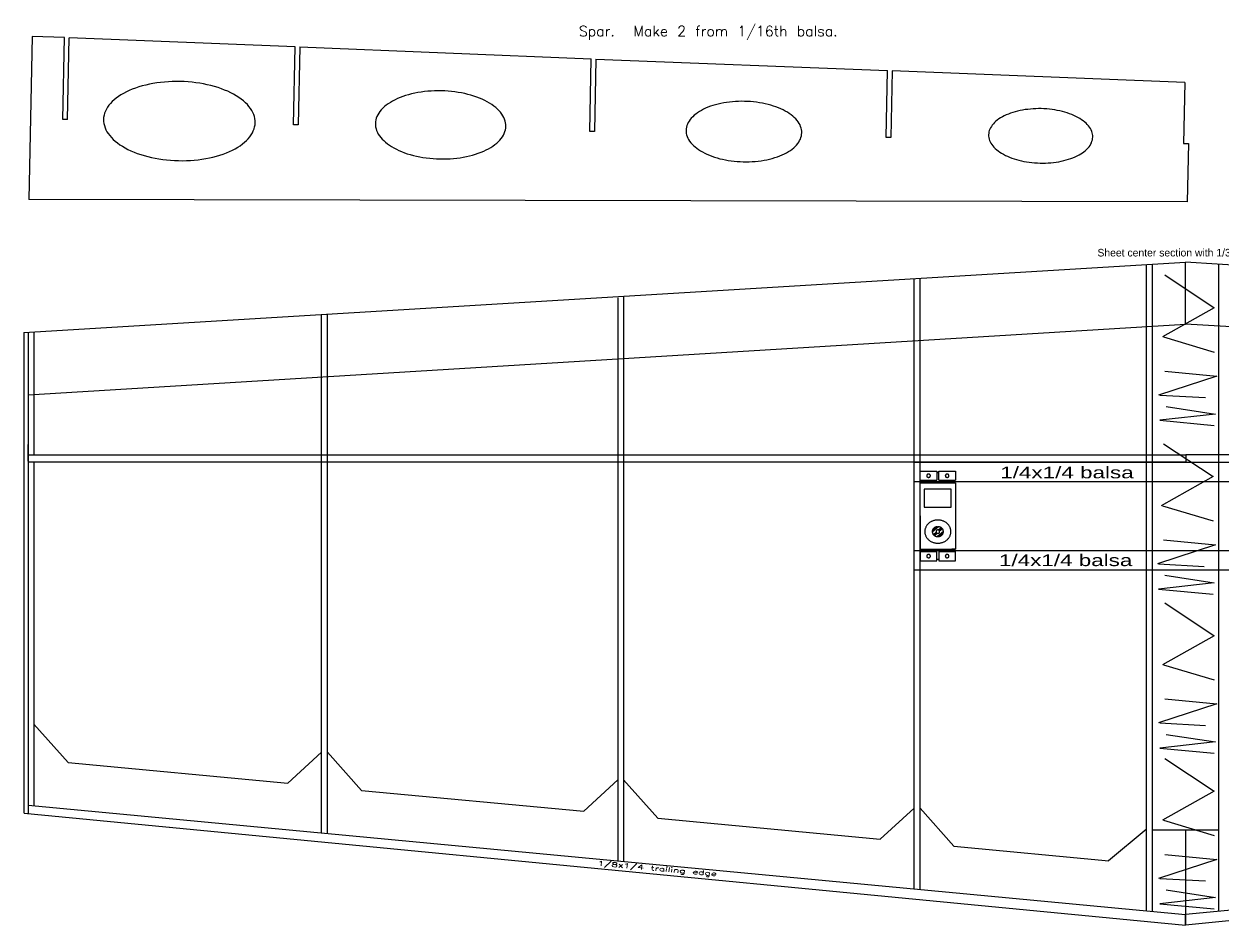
# Model space of a CAD drawing. Extents: x 0 to 60.8, y 0 to 23.
# Drawn here: x 30.92 to 46.33, y 0.11 to 11.71 of the extents above; entities that cross this region are included whole.
import ezdxf
from ezdxf.enums import TextEntityAlignment as Align

# ---------------------------------------------------------------- set-up
doc = ezdxf.new("R2010")
doc.units = 0
doc.layers.get('0').update_dxf_attribs({"linetype": 'CONTINUOUS'})
doc.layers.add('LAYER1', color=7, linetype='CONTINUOUS')
doc.styles.add('_TCW_TXTSTY_1', font='TXT.SHX')
doc.styles.add('_TCW_TXTSTY_2', font='.SHX', dxfattribs={"width": 1.41})
doc.styles.add('_TCW_TXTSTY_4', font='TXT.SHX', dxfattribs={"width": 1.42})
doc.styles.add('_TCW_TXTSTY_5', font='.SHX', dxfattribs={"width": 1.01})

# ---------------------------------------------------------------- blocks, each defined once
blk = doc.blocks.new('BLOCK_17')
at = {"layer": 'LAYER1', "color": 7, "linetype": 'CONTINUOUS'}
for p, q in [((-0.82311, 1.059403), (-0.694962, 1.187551)), ((-0.821834, 1.043001), (-0.67856, 1.186275)), ((-0.821676, 1.078515), (-0.714074, 1.186117)), ((-0.815992, 1.101877), (-0.737435, 1.180433)), ((-0.677883, 1.098565), (-0.616581, 1.159866)), ((-0.66728, 1.09149), (-0.60717, 1.1516)), ((-0.659367, 1.081725), (-0.59863, 1.142462)), ((-0.654322, 1.069093), (-0.590966, 1.132448)), ((-0.795425, 0.981022), (-0.734124, 1.042324)), ((-0.787158, 0.971611), (-0.727049, 1.031721)), ((-0.778021, 0.963071), (-0.717283, 1.023809)), ((-0.768007, 0.955408), (-0.704652, 1.018763)), ((-0.701869, 0.933157), (-0.568716, 1.06631)), ((-0.683907, 0.933442), (-0.569001, 1.048348)), ((-0.662169, 0.937501), (-0.57306, 1.02661)), ((-0.63163, 0.950363), (-0.585922, 0.996071))]:
    blk.add_line(p, q, dxfattribs=at)

msp = doc.modelspace()

# ---------------------------------------------------------------- linework, layer by layer
at = {"color": 7, "linetype": 'CONTINUOUS'}
for p, q in [((31.023, 11.549, 0), (30.977, 9.45, 0)), ((31.438, 11.533, 0), (31.023, 11.549, 0)), ((31.416, 10.48, 0), (31.438, 11.533, 0)), ((31.476, 10.478, 0), (31.498, 11.53, 0)), ((34.404, 11.416, 0), (31.498, 11.53, 0)), ((34.384, 10.412, 0), (34.404, 11.416, 0)), ((34.464, 11.413, 0), (34.444, 10.411, 0)), ((34.464, 11.413, 0), (38.214, 11.26, 0)), ((38.196, 10.326, 0), (38.214, 11.26, 0)), ((38.275, 11.258, 0), (38.256, 10.324, 0)), ((38.275, 11.258, 0), (42.025, 11.109, 0)), ((42.008, 10.248, 0), (42.025, 11.109, 0)), ((42.086, 11.106, 0), (42.069, 10.246, 0)), ((45.853, 10.955, 0), (42.086, 11.106, 0)), ((32.624, 10.951, 0), (32.576, 10.943, 0)), ((32.673, 10.957, 0), (32.624, 10.951, 0)), ((32.723, 10.962, 0), (32.673, 10.957, 0)), ((32.774, 10.966, 0), (32.723, 10.962, 0)), ((32.824, 10.968, 0), (32.774, 10.966, 0)), ((32.875, 10.969, 0), (32.824, 10.968, 0)), ((32.926, 10.969, 0), (32.875, 10.969, 0)), ((32.977, 10.967, 0), (32.926, 10.969, 0)), ((33.028, 10.964, 0), (32.977, 10.967, 0)), ((33.079, 10.959, 0), (33.028, 10.964, 0)), ((33.129, 10.953, 0), (33.079, 10.959, 0)), ((33.179, 10.946, 0), (33.129, 10.953, 0)), ((33.227, 10.937, 0), (33.179, 10.946, 0)), ((45.853, 10.955, 0), (45.835, 10.172, 0)), ((32.164, 10.797, 0), (32.132, 10.776, 0)), ((32.198, 10.816, 0), (32.164, 10.797, 0)), ((32.233, 10.835, 0), (32.198, 10.816, 0)), ((32.271, 10.852, 0), (32.233, 10.835, 0)), ((32.31, 10.869, 0), (32.271, 10.852, 0)), ((32.351, 10.884, 0), (32.31, 10.869, 0)), ((32.393, 10.898, 0), (32.351, 10.884, 0)), ((32.437, 10.911, 0), (32.393, 10.898, 0)), ((32.482, 10.923, 0), (32.437, 10.911, 0)), ((32.529, 10.934, 0), (32.482, 10.923, 0)), ((32.576, 10.943, 0), (32.529, 10.934, 0)), ((33.275, 10.927, 0), (33.227, 10.937, 0)), ((33.322, 10.916, 0), (33.275, 10.927, 0)), ((33.368, 10.904, 0), (33.322, 10.916, 0)), ((33.413, 10.89, 0), (33.368, 10.904, 0)), ((33.456, 10.875, 0), (33.413, 10.89, 0)), ((33.498, 10.859, 0), (33.456, 10.875, 0)), ((33.538, 10.842, 0), (33.498, 10.859, 0)), ((33.576, 10.824, 0), (33.538, 10.842, 0)), ((33.613, 10.804, 0), (33.576, 10.824, 0)), ((33.648, 10.784, 0), (33.613, 10.804, 0)), ((35.865, 10.799, 0), (35.827, 10.788, 0)), ((35.904, 10.809, 0), (35.865, 10.799, 0)), ((35.944, 10.818, 0), (35.904, 10.809, 0)), ((35.985, 10.826, 0), (35.944, 10.818, 0)), ((36.026, 10.833, 0), (35.985, 10.826, 0)), ((36.069, 10.839, 0), (36.026, 10.833, 0)), ((36.111, 10.843, 0), (36.069, 10.839, 0)), ((36.155, 10.846, 0), (36.111, 10.843, 0)), ((36.198, 10.848, 0), (36.155, 10.846, 0)), ((36.242, 10.849, 0), (36.198, 10.848, 0)), ((36.286, 10.849, 0), (36.242, 10.849, 0)), ((36.33, 10.847, 0), (36.286, 10.849, 0)), ((36.374, 10.844, 0), (36.33, 10.847, 0)), ((36.418, 10.84, 0), (36.374, 10.844, 0)), ((36.461, 10.835, 0), (36.418, 10.84, 0)), ((36.503, 10.829, 0), (36.461, 10.835, 0)), ((36.545, 10.822, 0), (36.503, 10.829, 0)), ((36.587, 10.813, 0), (36.545, 10.822, 0)), ((36.627, 10.803, 0), (36.587, 10.813, 0)), ((36.666, 10.793, 0), (36.627, 10.803, 0)), ((36.705, 10.781, 0), (36.666, 10.793, 0)), ((31.991, 10.637, 0), (31.976, 10.612, 0)), ((32.008, 10.662, 0), (31.991, 10.637, 0)), ((32.028, 10.686, 0), (32.008, 10.662, 0)), ((32.051, 10.71, 0), (32.028, 10.686, 0)), ((32.076, 10.733, 0), (32.051, 10.71, 0)), ((32.103, 10.755, 0), (32.076, 10.733, 0)), ((32.132, 10.776, 0), (32.103, 10.755, 0)), ((33.68, 10.763, 0), (33.648, 10.784, 0)), ((33.711, 10.741, 0), (33.68, 10.763, 0)), ((33.74, 10.719, 0), (33.711, 10.741, 0)), ((33.766, 10.695, 0), (33.74, 10.719, 0)), ((33.79, 10.671, 0), (33.766, 10.695, 0)), ((33.811, 10.647, 0), (33.79, 10.671, 0)), ((33.83, 10.622, 0), (33.811, 10.647, 0)), ((35.554, 10.645, 0), (35.533, 10.626, 0)), ((35.578, 10.664, 0), (35.554, 10.645, 0)), ((35.603, 10.683, 0), (35.578, 10.664, 0)), ((35.63, 10.7, 0), (35.603, 10.683, 0)), ((35.659, 10.717, 0), (35.63, 10.7, 0)), ((35.69, 10.733, 0), (35.659, 10.717, 0)), ((35.722, 10.748, 0), (35.69, 10.733, 0)), ((35.756, 10.763, 0), (35.722, 10.748, 0)), ((35.791, 10.776, 0), (35.756, 10.763, 0)), ((35.827, 10.788, 0), (35.791, 10.776, 0)), ((36.742, 10.768, 0), (36.705, 10.781, 0)), ((36.778, 10.754, 0), (36.742, 10.768, 0)), ((36.813, 10.739, 0), (36.778, 10.754, 0)), ((36.846, 10.724, 0), (36.813, 10.739, 0)), ((36.877, 10.707, 0), (36.846, 10.724, 0)), ((36.907, 10.69, 0), (36.877, 10.707, 0)), ((36.935, 10.672, 0), (36.907, 10.69, 0)), ((36.962, 10.653, 0), (36.935, 10.672, 0)), ((36.986, 10.633, 0), (36.962, 10.653, 0)), ((39.717, 10.637, 0), (39.687, 10.624, 0)), ((39.748, 10.649, 0), (39.717, 10.637, 0)), ((39.781, 10.659, 0), (39.748, 10.649, 0)), ((39.814, 10.669, 0), (39.781, 10.659, 0)), ((39.849, 10.678, 0), (39.814, 10.669, 0)), ((39.884, 10.686, 0), (39.849, 10.678, 0)), ((39.92, 10.693, 0), (39.884, 10.686, 0)), ((39.957, 10.699, 0), (39.92, 10.693, 0)), ((39.995, 10.704, 0), (39.957, 10.699, 0)), ((40.033, 10.708, 0), (39.995, 10.704, 0)), ((40.071, 10.711, 0), (40.033, 10.708, 0)), ((40.11, 10.713, 0), (40.071, 10.711, 0)), ((40.149, 10.714, 0), (40.11, 10.713, 0)), ((40.188, 10.713, 0), (40.149, 10.714, 0)), ((40.227, 10.712, 0), (40.188, 10.713, 0)), ((40.266, 10.709, 0), (40.227, 10.712, 0)), ((40.304, 10.706, 0), (40.266, 10.709, 0)), ((40.342, 10.701, 0), (40.304, 10.706, 0)), ((40.38, 10.696, 0), (40.342, 10.701, 0)), ((40.418, 10.689, 0), (40.38, 10.696, 0)), ((40.454, 10.682, 0), (40.418, 10.689, 0)), ((40.49, 10.673, 0), (40.454, 10.682, 0)), ((40.525, 10.663, 0), (40.49, 10.673, 0)), ((40.559, 10.653, 0), (40.525, 10.663, 0)), ((40.592, 10.642, 0), (40.559, 10.653, 0)), ((40.624, 10.629, 0), (40.592, 10.642, 0)), ((31.941, 10.507, 0), (31.94, 10.481, 0)), ((31.946, 10.534, 0), (31.941, 10.507, 0)), ((31.953, 10.56, 0), (31.946, 10.534, 0)), ((31.963, 10.586, 0), (31.953, 10.56, 0)), ((31.976, 10.612, 0), (31.963, 10.586, 0)), ((33.847, 10.596, 0), (33.83, 10.622, 0)), ((33.86, 10.57, 0), (33.847, 10.596, 0)), ((33.872, 10.544, 0), (33.86, 10.57, 0)), ((33.881, 10.518, 0), (33.872, 10.544, 0)), ((33.887, 10.491, 0), (33.881, 10.518, 0)), ((33.89, 10.464, 0), (33.887, 10.491, 0)), ((35.449, 10.497, 0), (35.443, 10.474, 0)), ((35.457, 10.519, 0), (35.449, 10.497, 0)), ((35.468, 10.541, 0), (35.457, 10.519, 0)), ((35.481, 10.563, 0), (35.468, 10.541, 0)), ((35.496, 10.584, 0), (35.481, 10.563, 0)), ((35.513, 10.605, 0), (35.496, 10.584, 0)), ((35.533, 10.626, 0), (35.513, 10.605, 0)), ((37.009, 10.613, 0), (36.986, 10.633, 0)), ((37.029, 10.593, 0), (37.009, 10.613, 0)), ((37.048, 10.572, 0), (37.029, 10.593, 0)), ((37.064, 10.55, 0), (37.048, 10.572, 0)), ((37.078, 10.528, 0), (37.064, 10.55, 0)), ((37.09, 10.506, 0), (37.078, 10.528, 0)), ((37.1, 10.483, 0), (37.09, 10.506, 0)), ((37.108, 10.46, 0), (37.1, 10.483, 0)), ((39.502, 10.497, 0), (39.487, 10.479, 0)), ((39.52, 10.515, 0), (39.502, 10.497, 0)), ((39.539, 10.533, 0), (39.52, 10.515, 0)), ((39.559, 10.55, 0), (39.539, 10.533, 0)), ((39.582, 10.566, 0), (39.559, 10.55, 0)), ((39.606, 10.582, 0), (39.582, 10.566, 0)), ((39.632, 10.597, 0), (39.606, 10.582, 0)), ((39.659, 10.611, 0), (39.632, 10.597, 0)), ((39.687, 10.624, 0), (39.659, 10.611, 0)), ((40.655, 10.616, 0), (40.624, 10.629, 0)), ((40.684, 10.602, 0), (40.655, 10.616, 0)), ((40.712, 10.588, 0), (40.684, 10.602, 0)), ((40.738, 10.572, 0), (40.712, 10.588, 0)), ((40.763, 10.556, 0), (40.738, 10.572, 0)), ((40.787, 10.54, 0), (40.763, 10.556, 0)), ((40.808, 10.522, 0), (40.787, 10.54, 0)), ((40.828, 10.505, 0), (40.808, 10.522, 0)), ((40.847, 10.486, 0), (40.828, 10.505, 0)), ((40.863, 10.467, 0), (40.847, 10.486, 0)), ((43.46, 10.486, 0), (43.44, 10.472, 0)), ((43.482, 10.5, 0), (43.46, 10.486, 0)), ((43.505, 10.514, 0), (43.482, 10.5, 0)), ((43.529, 10.526, 0), (43.505, 10.514, 0)), ((43.555, 10.538, 0), (43.529, 10.526, 0)), ((43.582, 10.55, 0), (43.555, 10.538, 0)), ((43.61, 10.56, 0), (43.582, 10.55, 0)), ((43.639, 10.57, 0), (43.61, 10.56, 0)), ((43.669, 10.579, 0), (43.639, 10.57, 0)), ((43.7, 10.587, 0), (43.669, 10.579, 0)), ((43.732, 10.594, 0), (43.7, 10.587, 0)), ((43.765, 10.601, 0), (43.732, 10.594, 0)), ((43.798, 10.606, 0), (43.765, 10.601, 0)), ((43.832, 10.61, 0), (43.798, 10.606, 0)), ((43.866, 10.614, 0), (43.832, 10.61, 0)), ((43.9, 10.617, 0), (43.866, 10.614, 0)), ((43.935, 10.618, 0), (43.9, 10.617, 0)), ((43.97, 10.619, 0), (43.935, 10.618, 0)), ((44.005, 10.619, 0), (43.97, 10.619, 0)), ((44.04, 10.617, 0), (44.005, 10.619, 0)), ((44.075, 10.615, 0), (44.04, 10.617, 0)), ((44.11, 10.612, 0), (44.075, 10.615, 0)), ((44.145, 10.608, 0), (44.11, 10.612, 0)), ((44.179, 10.603, 0), (44.145, 10.608, 0)), ((44.212, 10.597, 0), (44.179, 10.603, 0)), ((44.245, 10.59, 0), (44.212, 10.597, 0)), ((44.277, 10.582, 0), (44.245, 10.59, 0)), ((44.309, 10.574, 0), (44.277, 10.582, 0)), ((44.339, 10.564, 0), (44.309, 10.574, 0)), ((44.369, 10.554, 0), (44.339, 10.564, 0)), ((44.398, 10.543, 0), (44.369, 10.554, 0)), ((44.425, 10.531, 0), (44.398, 10.543, 0)), ((44.452, 10.519, 0), (44.425, 10.531, 0)), ((44.477, 10.506, 0), (44.452, 10.519, 0)), ((44.501, 10.492, 0), (44.477, 10.506, 0)), ((44.523, 10.477, 0), (44.501, 10.492, 0)), ((31.476, 10.478, 0), (31.416, 10.48, 0)), ((31.94, 10.481, 0), (31.94, 10.454, 0)), ((31.94, 10.454, 0), (31.944, 10.427, 0)), ((31.944, 10.427, 0), (31.95, 10.401, 0)), ((31.95, 10.401, 0), (31.959, 10.374, 0)), ((31.959, 10.374, 0), (31.97, 10.348, 0)), ((31.97, 10.348, 0), (31.984, 10.322, 0)), ((33.855, 10.307, 0), (33.867, 10.332, 0)), ((33.867, 10.332, 0), (33.877, 10.358, 0)), ((33.877, 10.358, 0), (33.884, 10.385, 0)), ((33.884, 10.385, 0), (33.889, 10.411, 0)), ((33.889, 10.411, 0), (33.891, 10.438, 0)), ((33.891, 10.438, 0), (33.89, 10.464, 0)), ((34.444, 10.411, 0), (34.384, 10.412, 0)), ((35.439, 10.451, 0), (35.437, 10.429, 0)), ((35.437, 10.429, 0), (35.438, 10.406, 0)), ((35.438, 10.406, 0), (35.441, 10.383, 0)), ((35.443, 10.474, 0), (35.439, 10.451, 0)), ((35.441, 10.383, 0), (35.446, 10.36, 0)), ((35.446, 10.36, 0), (35.453, 10.337, 0)), ((35.453, 10.337, 0), (35.463, 10.314, 0)), ((37.104, 10.323, 0), (37.111, 10.346, 0)), ((37.113, 10.438, 0), (37.108, 10.46, 0)), ((37.111, 10.346, 0), (37.115, 10.369, 0)), ((37.116, 10.415, 0), (37.113, 10.438, 0)), ((37.115, 10.369, 0), (37.116, 10.392, 0)), ((37.116, 10.392, 0), (37.116, 10.415, 0)), ((39.436, 10.361, 0), (39.435, 10.341, 0)), ((39.435, 10.341, 0), (39.435, 10.32, 0)), ((39.44, 10.381, 0), (39.436, 10.361, 0)), ((39.445, 10.401, 0), (39.44, 10.381, 0)), ((39.453, 10.421, 0), (39.445, 10.401, 0)), ((39.462, 10.441, 0), (39.453, 10.421, 0)), ((39.474, 10.46, 0), (39.462, 10.441, 0)), ((39.487, 10.479, 0), (39.474, 10.46, 0)), ((40.878, 10.448, 0), (40.863, 10.467, 0)), ((40.89, 10.429, 0), (40.878, 10.448, 0)), ((40.901, 10.409, 0), (40.89, 10.429, 0)), ((40.909, 10.389, 0), (40.901, 10.409, 0)), ((40.916, 10.369, 0), (40.909, 10.389, 0)), ((40.921, 10.349, 0), (40.916, 10.369, 0)), ((40.923, 10.328, 0), (40.921, 10.349, 0)), ((43.337, 10.338, 0), (43.332, 10.32, 0)), ((43.344, 10.356, 0), (43.337, 10.338, 0)), ((43.352, 10.373, 0), (43.344, 10.356, 0)), ((43.363, 10.391, 0), (43.352, 10.373, 0)), ((43.375, 10.408, 0), (43.363, 10.391, 0)), ((43.389, 10.424, 0), (43.375, 10.408, 0)), ((43.404, 10.441, 0), (43.389, 10.424, 0)), ((43.421, 10.456, 0), (43.404, 10.441, 0)), ((43.44, 10.472, 0), (43.421, 10.456, 0)), ((44.544, 10.462, 0), (44.523, 10.477, 0)), ((44.564, 10.447, 0), (44.544, 10.462, 0)), ((44.582, 10.431, 0), (44.564, 10.447, 0)), ((44.598, 10.414, 0), (44.582, 10.431, 0)), ((44.613, 10.397, 0), (44.598, 10.414, 0)), ((44.626, 10.38, 0), (44.613, 10.397, 0)), ((44.637, 10.363, 0), (44.626, 10.38, 0)), ((44.647, 10.345, 0), (44.637, 10.363, 0)), ((44.655, 10.327, 0), (44.647, 10.345, 0)), ((31.984, 10.322, 0), (32, 10.297, 0)), ((32, 10.297, 0), (32.019, 10.272, 0)), ((32.019, 10.272, 0), (32.041, 10.247, 0)), ((32.041, 10.247, 0), (32.065, 10.223, 0)), ((32.065, 10.223, 0), (32.091, 10.2, 0)), ((32.091, 10.2, 0), (32.119, 10.177, 0)), ((32.119, 10.177, 0), (32.15, 10.155, 0)), ((33.727, 10.164, 0), (33.755, 10.186, 0)), ((33.755, 10.186, 0), (33.779, 10.209, 0)), ((33.779, 10.209, 0), (33.802, 10.232, 0)), ((33.802, 10.232, 0), (33.822, 10.257, 0)), ((33.822, 10.257, 0), (33.84, 10.281, 0)), ((33.84, 10.281, 0), (33.855, 10.307, 0)), ((35.463, 10.314, 0), (35.475, 10.292, 0)), ((35.475, 10.292, 0), (35.489, 10.27, 0)), ((35.489, 10.27, 0), (35.506, 10.248, 0)), ((35.506, 10.248, 0), (35.524, 10.227, 0)), ((35.524, 10.227, 0), (35.545, 10.207, 0)), ((35.545, 10.207, 0), (35.567, 10.187, 0)), ((35.567, 10.187, 0), (35.592, 10.167, 0)), ((36.976, 10.156, 0), (36.999, 10.175, 0)), ((36.999, 10.175, 0), (37.02, 10.194, 0)), ((37.02, 10.194, 0), (37.04, 10.215, 0)), ((37.04, 10.215, 0), (37.057, 10.236, 0)), ((37.057, 10.236, 0), (37.072, 10.257, 0)), ((37.072, 10.257, 0), (37.085, 10.279, 0)), ((37.085, 10.279, 0), (37.096, 10.301, 0)), ((37.096, 10.301, 0), (37.104, 10.323, 0)), ((38.256, 10.324, 0), (38.196, 10.326, 0)), ((39.435, 10.32, 0), (39.438, 10.3, 0)), ((39.438, 10.3, 0), (39.442, 10.28, 0)), ((39.442, 10.28, 0), (39.449, 10.259, 0)), ((39.449, 10.259, 0), (39.458, 10.239, 0)), ((39.458, 10.239, 0), (39.468, 10.22, 0)), ((39.468, 10.22, 0), (39.481, 10.2, 0)), ((39.481, 10.2, 0), (39.496, 10.181, 0)), ((39.496, 10.181, 0), (39.512, 10.162, 0)), ((40.871, 10.169, 0), (40.885, 10.188, 0)), ((40.885, 10.188, 0), (40.896, 10.208, 0)), ((40.896, 10.208, 0), (40.906, 10.227, 0)), ((40.906, 10.227, 0), (40.913, 10.247, 0)), ((40.913, 10.247, 0), (40.919, 10.267, 0)), ((40.919, 10.267, 0), (40.922, 10.287, 0)), ((40.922, 10.287, 0), (40.924, 10.308, 0)), ((40.924, 10.308, 0), (40.923, 10.328, 0)), ((42.069, 10.246, 0), (42.008, 10.248, 0)), ((43.329, 10.302, 0), (43.328, 10.283, 0)), ((43.328, 10.283, 0), (43.328, 10.265, 0)), ((43.328, 10.265, 0), (43.33, 10.247, 0)), ((43.332, 10.32, 0), (43.329, 10.302, 0)), ((43.33, 10.247, 0), (43.335, 10.228, 0)), ((43.335, 10.228, 0), (43.341, 10.21, 0)), ((43.341, 10.21, 0), (43.348, 10.192, 0)), ((43.348, 10.192, 0), (43.358, 10.174, 0)), ((43.358, 10.174, 0), (43.369, 10.157, 0)), ((44.643, 10.164, 0), (44.652, 10.181, 0)), ((44.652, 10.181, 0), (44.658, 10.199, 0)), ((44.661, 10.309, 0), (44.655, 10.327, 0)), ((44.658, 10.199, 0), (44.663, 10.217, 0)), ((44.665, 10.29, 0), (44.661, 10.309, 0)), ((44.663, 10.217, 0), (44.666, 10.235, 0)), ((44.667, 10.272, 0), (44.665, 10.29, 0)), ((44.666, 10.235, 0), (44.668, 10.254, 0)), ((44.668, 10.254, 0), (44.667, 10.272, 0)), ((32.15, 10.155, 0), (32.183, 10.134, 0)), ((32.183, 10.134, 0), (32.217, 10.114, 0)), ((32.217, 10.114, 0), (32.254, 10.095, 0)), ((32.254, 10.095, 0), (32.292, 10.077, 0)), ((32.292, 10.077, 0), (32.333, 10.059, 0)), ((32.333, 10.059, 0), (32.374, 10.043, 0)), ((32.374, 10.043, 0), (32.418, 10.029, 0)), ((32.418, 10.029, 0), (32.462, 10.015, 0)), ((33.393, 10.007, 0), (33.437, 10.02, 0)), ((33.437, 10.02, 0), (33.48, 10.034, 0)), ((33.48, 10.034, 0), (33.52, 10.05, 0)), ((33.52, 10.05, 0), (33.56, 10.066, 0)), ((33.56, 10.066, 0), (33.597, 10.084, 0)), ((33.597, 10.084, 0), (33.633, 10.102, 0)), ((33.633, 10.102, 0), (33.666, 10.122, 0)), ((33.666, 10.122, 0), (33.698, 10.142, 0)), ((33.698, 10.142, 0), (33.727, 10.164, 0)), ((35.592, 10.167, 0), (35.618, 10.148, 0)), ((35.618, 10.148, 0), (35.646, 10.13, 0)), ((35.646, 10.13, 0), (35.676, 10.113, 0)), ((35.676, 10.113, 0), (35.708, 10.096, 0)), ((35.708, 10.096, 0), (35.741, 10.081, 0)), ((35.741, 10.081, 0), (35.775, 10.066, 0)), ((35.775, 10.066, 0), (35.811, 10.052, 0)), ((35.811, 10.052, 0), (35.848, 10.039, 0)), ((35.848, 10.039, 0), (35.887, 10.028, 0)), ((35.887, 10.028, 0), (35.926, 10.017, 0)), ((36.649, 10.011, 0), (36.688, 10.021, 0)), ((36.688, 10.021, 0), (36.726, 10.032, 0)), ((36.726, 10.032, 0), (36.762, 10.044, 0)), ((36.762, 10.044, 0), (36.798, 10.058, 0)), ((36.798, 10.058, 0), (36.831, 10.072, 0)), ((36.831, 10.072, 0), (36.864, 10.087, 0)), ((36.864, 10.087, 0), (36.894, 10.103, 0)), ((36.894, 10.103, 0), (36.923, 10.12, 0)), ((36.923, 10.12, 0), (36.95, 10.137, 0)), ((36.95, 10.137, 0), (36.976, 10.156, 0)), ((39.512, 10.162, 0), (39.53, 10.144, 0)), ((39.53, 10.144, 0), (39.55, 10.126, 0)), ((39.55, 10.126, 0), (39.572, 10.109, 0)), ((39.572, 10.109, 0), (39.595, 10.092, 0)), ((39.595, 10.092, 0), (39.62, 10.076, 0)), ((39.62, 10.076, 0), (39.647, 10.061, 0)), ((39.647, 10.061, 0), (39.675, 10.046, 0)), ((39.675, 10.046, 0), (39.704, 10.032, 0)), ((39.704, 10.032, 0), (39.735, 10.019, 0)), ((40.641, 10.012, 0), (40.671, 10.024, 0)), ((40.671, 10.024, 0), (40.7, 10.038, 0)), ((40.7, 10.038, 0), (40.727, 10.052, 0)), ((40.727, 10.052, 0), (40.753, 10.067, 0)), ((40.753, 10.067, 0), (40.777, 10.082, 0)), ((40.777, 10.082, 0), (40.799, 10.099, 0)), ((40.799, 10.099, 0), (40.82, 10.116, 0)), ((40.82, 10.116, 0), (40.839, 10.133, 0)), ((40.839, 10.133, 0), (40.856, 10.151, 0)), ((40.856, 10.151, 0), (40.871, 10.169, 0)), ((43.369, 10.157, 0), (43.382, 10.14, 0)), ((43.382, 10.14, 0), (43.397, 10.123, 0)), ((43.397, 10.123, 0), (43.414, 10.106, 0)), ((43.414, 10.106, 0), (43.432, 10.09, 0)), ((43.432, 10.09, 0), (43.451, 10.075, 0)), ((43.451, 10.075, 0), (43.472, 10.06, 0)), ((43.472, 10.06, 0), (43.495, 10.045, 0)), ((43.495, 10.045, 0), (43.518, 10.031, 0)), ((43.518, 10.031, 0), (43.544, 10.018, 0)), ((44.466, 10.011, 0), (44.491, 10.023, 0)), ((44.491, 10.023, 0), (44.514, 10.037, 0)), ((44.514, 10.037, 0), (44.535, 10.051, 0)), ((44.535, 10.051, 0), (44.555, 10.065, 0)), ((44.555, 10.065, 0), (44.574, 10.081, 0)), ((44.574, 10.081, 0), (44.591, 10.096, 0)), ((44.591, 10.096, 0), (44.607, 10.113, 0)), ((44.607, 10.113, 0), (44.621, 10.129, 0)), ((44.621, 10.129, 0), (44.633, 10.146, 0)), ((44.633, 10.146, 0), (44.643, 10.164, 0)), ((45.835, 10.172, 0), (45.898, 10.171, 0)), ((45.898, 10.171, 0), (45.881, 9.419, 0)), ((32.462, 10.015, 0), (32.508, 10.002, 0)), ((32.508, 10.002, 0), (32.555, 9.991, 0)), ((32.555, 9.991, 0), (32.603, 9.981, 0)), ((32.603, 9.981, 0), (32.652, 9.972, 0)), ((32.652, 9.972, 0), (32.701, 9.965, 0)), ((32.701, 9.965, 0), (32.751, 9.959, 0)), ((32.751, 9.959, 0), (32.802, 9.955, 0)), ((32.802, 9.955, 0), (32.853, 9.951, 0)), ((32.853, 9.951, 0), (32.904, 9.95, 0)), ((32.904, 9.95, 0), (32.955, 9.949, 0)), ((32.955, 9.949, 0), (33.006, 9.95, 0)), ((33.006, 9.95, 0), (33.057, 9.952, 0)), ((33.057, 9.952, 0), (33.107, 9.956, 0)), ((33.107, 9.956, 0), (33.157, 9.961, 0)), ((33.157, 9.961, 0), (33.206, 9.968, 0)), ((33.206, 9.968, 0), (33.254, 9.976, 0)), ((33.254, 9.976, 0), (33.302, 9.985, 0)), ((33.302, 9.985, 0), (33.348, 9.995, 0)), ((33.348, 9.995, 0), (33.393, 10.007, 0)), ((35.926, 10.017, 0), (35.967, 10.007, 0)), ((35.967, 10.007, 0), (36.008, 9.999, 0)), ((36.008, 9.999, 0), (36.05, 9.991, 0)), ((36.05, 9.991, 0), (36.093, 9.985, 0)), ((36.093, 9.985, 0), (36.136, 9.98, 0)), ((36.136, 9.98, 0), (36.179, 9.976, 0)), ((36.179, 9.976, 0), (36.223, 9.973, 0)), ((36.223, 9.973, 0), (36.267, 9.971, 0)), ((36.267, 9.971, 0), (36.311, 9.971, 0)), ((36.311, 9.971, 0), (36.355, 9.972, 0)), ((36.355, 9.972, 0), (36.398, 9.974, 0)), ((36.398, 9.974, 0), (36.442, 9.977, 0)), ((36.442, 9.977, 0), (36.485, 9.982, 0)), ((36.485, 9.982, 0), (36.527, 9.987, 0)), ((36.527, 9.987, 0), (36.569, 9.994, 0)), ((36.569, 9.994, 0), (36.609, 10.002, 0)), ((36.609, 10.002, 0), (36.649, 10.011, 0)), ((39.735, 10.019, 0), (39.767, 10.007, 0)), ((39.767, 10.007, 0), (39.8, 9.995, 0)), ((39.8, 9.995, 0), (39.834, 9.985, 0)), ((39.834, 9.985, 0), (39.869, 9.975, 0)), ((39.869, 9.975, 0), (39.904, 9.967, 0)), ((39.904, 9.967, 0), (39.941, 9.959, 0)), ((39.941, 9.959, 0), (39.978, 9.953, 0)), ((39.978, 9.953, 0), (40.016, 9.947, 0)), ((40.016, 9.947, 0), (40.054, 9.943, 0)), ((40.054, 9.943, 0), (40.093, 9.939, 0)), ((40.093, 9.939, 0), (40.132, 9.937, 0)), ((40.132, 9.937, 0), (40.171, 9.935, 0)), ((40.171, 9.935, 0), (40.21, 9.935, 0)), ((40.21, 9.935, 0), (40.249, 9.936, 0)), ((40.249, 9.936, 0), (40.287, 9.937, 0)), ((40.287, 9.937, 0), (40.326, 9.94, 0)), ((40.326, 9.94, 0), (40.364, 9.944, 0)), ((40.364, 9.944, 0), (40.401, 9.949, 0)), ((40.401, 9.949, 0), (40.438, 9.955, 0)), ((40.438, 9.955, 0), (40.474, 9.962, 0)), ((40.474, 9.962, 0), (40.51, 9.97, 0)), ((40.51, 9.97, 0), (40.544, 9.979, 0)), ((40.544, 9.979, 0), (40.578, 9.989, 0)), ((40.578, 9.989, 0), (40.61, 10, 0)), ((40.61, 10, 0), (40.641, 10.012, 0)), ((43.544, 10.018, 0), (43.57, 10.006, 0)), ((43.57, 10.006, 0), (43.598, 9.994, 0)), ((43.598, 9.994, 0), (43.626, 9.983, 0)), ((43.626, 9.983, 0), (43.656, 9.973, 0)), ((43.656, 9.973, 0), (43.687, 9.963, 0)), ((43.687, 9.963, 0), (43.718, 9.955, 0)), ((43.718, 9.955, 0), (43.75, 9.947, 0)), ((43.75, 9.947, 0), (43.783, 9.94, 0)), ((43.783, 9.94, 0), (43.817, 9.934, 0)), ((43.817, 9.934, 0), (43.851, 9.929, 0)), ((43.851, 9.929, 0), (43.885, 9.925, 0)), ((43.885, 9.925, 0), (43.92, 9.922, 0)), ((43.92, 9.922, 0), (43.955, 9.92, 0)), ((43.955, 9.92, 0), (43.99, 9.918, 0)), ((43.99, 9.918, 0), (44.025, 9.918, 0)), ((44.025, 9.918, 0), (44.06, 9.919, 0)), ((44.06, 9.919, 0), (44.095, 9.92, 0)), ((44.095, 9.92, 0), (44.129, 9.923, 0)), ((44.129, 9.923, 0), (44.164, 9.927, 0)), ((44.164, 9.927, 0), (44.197, 9.931, 0)), ((44.197, 9.931, 0), (44.231, 9.936, 0)), ((44.231, 9.936, 0), (44.263, 9.943, 0)), ((44.263, 9.943, 0), (44.295, 9.95, 0)), ((44.295, 9.95, 0), (44.326, 9.958, 0)), ((44.326, 9.958, 0), (44.356, 9.967, 0)), ((44.356, 9.967, 0), (44.385, 9.977, 0)), ((44.385, 9.977, 0), (44.413, 9.987, 0)), ((44.413, 9.987, 0), (44.44, 9.999, 0)), ((44.44, 9.999, 0), (44.466, 10.011, 0)), ((45.881, 9.419, 0), (30.977, 9.45, 0)), ((30.916, 7.736, 0), (45.863, 8.641, 0)), ((60.812, 7.735, 0), (45.863, 8.641, 0)), ((45.863, 7.846, 0), (45.863, 8.641, 0)), ((45.358, 0.294, 0), (45.358, 8.61, 0)), ((45.436, 0.286, 0), (45.436, 8.615, 0)), ((46.292, 0.286, 0), (46.292, 8.615, 0)), ((42.37, 2.887, 0), (42.37, 8.421, 0)), ((42.447, 2.887, 0), (42.447, 8.434, 0)), ((45.596, 8.478, 0), (46.231, 8.055, 0)), ((38.555, 8.183, 0), (38.555, 2.887, 0)), ((38.632, 8.204, 0), (38.632, 2.887, 0)), ((46.231, 8.055, 0), (45.564, 7.681, 0)), ((34.746, 2.887, 0), (34.746, 7.965, 0)), ((34.821, 2.887, 0), (34.821, 7.973, 0)), ((30.916, 7.736, 0), (30.916, 1.551, 0)), ((30.969, 6.934, 0), (45.863, 7.846, 0)), ((30.969, 7.736, 0), (30.969, 1.546, 0)), ((31.044, 7.741, 0), (31.044, 6.163, 0)), ((60.759, 6.933, 0), (45.863, 7.846, 0)), ((45.58, 7.681, 0), (46.231, 7.486, 0)), ((46.264, 7.176, 0), (45.515, 6.932, 0)), ((45.596, 7.241, 0), (46.264, 7.176, 0)), ((45.531, 6.932, 0), (46.117, 6.9, 0)), ((45.613, 6.786, 0), (46.247, 6.688, 0)), ((46.247, 6.688, 0), (45.531, 6.607, 0)), ((45.531, 6.607, 0), (46.231, 6.542, 0)), ((30.969, 6.081, 0), (30.969, 6.296, 0)), ((45.58, 6.306, 0), (46.215, 5.883, 0)), ((30.969, 6.163, 0), (45.864, 6.163, 0)), ((45.863, 6.069, 0), (30.969, 6.069, 0)), ((31.044, 6.07, 0), (31.044, 1.645, 0)), ((34.746, 1.295, 0), (34.746, 6.069, 0)), ((34.821, 1.288, 0), (34.821, 6.069, 0)), ((38.555, 6.069, 0), (38.555, 0.936, 0)), ((38.632, 6.069, 0), (38.632, 0.928, 0)), ((42.37, 0.576, 0), (42.37, 6.07, 0)), ((42.447, 0.568, 0), (42.447, 6.07, 0)), ((45.864, 6.163, 0), (45.864, 6.069, 0)), ((42.447, 5.952, 0), (42.663, 5.952, 0)), ((42.447, 5.835, 0), (42.447, 5.952, 0)), ((42.663, 5.952, 0), (42.663, 5.835, 0)), ((42.663, 5.933, 0), (42.688, 5.933, 0)), ((42.688, 5.952, 0), (42.902, 5.952, 0)), ((42.688, 5.835, 0), (42.688, 5.952, 0)), ((42.902, 5.952, 0), (42.902, 5.835, 0)), ((46.215, 5.883, 0), (45.548, 5.508, 0)), ((42.447, 5.835, 0), (42.663, 5.835, 0)), ((42.447, 5.803, 0), (42.902, 5.803, 0)), ((42.447, 5.376, 0), (42.447, 5.803, 0)), ((42.447, 5.803, 0), (42.495, 5.803, 0)), ((42.471, 5.803, 0), (42.471, 5.835, 0)), ((42.846, 5.719, 0), (42.498, 5.719, 0)), ((42.498, 5.719, 0), (42.498, 5.49, 0)), ((42.688, 5.835, 0), (42.902, 5.835, 0)), ((42.846, 5.49, 0), (42.846, 5.719, 0)), ((42.902, 5.803, 0), (42.854, 5.803, 0)), ((42.878, 5.803, 0), (42.878, 5.835, 0)), ((42.902, 5.803, 0), (42.902, 4.95, 0)), ((42.498, 5.49, 0), (42.846, 5.49, 0)), ((45.564, 5.508, 0), (46.215, 5.313, 0)), ((42.447, 5.376, 0), (42.447, 4.95, 0)), ((42.447, 4.95, 0), (42.902, 4.95, 0)), ((42.447, 4.95, 0), (42.495, 4.95, 0)), ((42.447, 4.95, 0), (42.902, 4.95, 0)), ((42.471, 4.95, 0), (42.471, 4.918, 0)), ((42.902, 4.95, 0), (42.854, 4.95, 0)), ((42.878, 4.95, 0), (42.878, 4.918, 0)), ((46.247, 5.004, 0), (45.499, 4.76, 0)), ((45.58, 5.069, 0), (46.247, 5.004, 0)), ((42.447, 4.918, 0), (42.663, 4.918, 0)), ((42.447, 4.918, 0), (42.447, 4.8, 0)), ((42.447, 4.8, 0), (42.663, 4.8, 0)), ((42.663, 4.8, 0), (42.663, 4.918, 0)), ((42.663, 4.82, 0), (42.688, 4.82, 0)), ((42.688, 4.918, 0), (42.902, 4.918, 0)), ((42.688, 4.918, 0), (42.688, 4.8, 0)), ((42.688, 4.8, 0), (42.902, 4.8, 0)), ((42.902, 4.8, 0), (42.902, 4.918, 0)), ((45.515, 4.76, 0), (46.101, 4.727, 0)), ((46.231, 4.515, 0), (45.515, 4.434, 0)), ((45.596, 4.613, 0), (46.231, 4.515, 0)), ((45.515, 4.434, 0), (46.215, 4.369, 0)), ((45.596, 4.257, 0), (46.231, 3.834, 0)), ((46.231, 3.834, 0), (45.564, 3.46, 0)), ((45.58, 3.46, 0), (46.231, 3.264, 0)), ((46.264, 2.955, 0), (45.515, 2.711, 0)), ((45.596, 3.02, 0), (46.264, 2.955, 0)), ((31.044, 2.696, 0), (31.486, 2.2, 0)), ((45.531, 2.711, 0), (46.117, 2.678, 0)), ((46.247, 2.467, 0), (45.531, 2.385, 0)), ((45.613, 2.564, 0), (46.247, 2.467, 0)), ((34.746, 2.334, 0), (34.309, 1.937, 0)), ((34.821, 2.336, 0), (35.258, 1.843, 0)), ((45.531, 2.385, 0), (46.231, 2.32, 0)), ((31.486, 2.2, 0), (34.309, 1.937, 0)), ((45.596, 2.255, 0), (46.231, 1.832, 0)), ((38.555, 1.979, 0), (38.121, 1.577, 0)), ((38.632, 1.979, 0), (39.07, 1.483, 0)), ((35.258, 1.843, 0), (38.121, 1.577, 0)), ((46.231, 1.832, 0), (45.564, 1.458, 0)), ((30.917, 1.551, 0), (45.863, 0.109, 0)), ((30.969, 1.652, 0), (45.863, 0.246, 0)), ((42.37, 1.614, 0), (41.932, 1.214, 0)), ((42.447, 1.614, 0), (42.881, 1.126, 0)), ((60.759, 1.65, 0), (45.863, 0.246, 0)), ((60.811, 1.55, 0), (45.863, 0.109, 0)), ((39.07, 1.483, 0), (41.932, 1.214, 0)), ((45.58, 1.458, 0), (46.231, 1.262, 0)), ((45.355, 1.338, 0), (44.872, 0.936, 0)), ((45.437, 1.337, 0), (46.293, 1.337, 0)), ((45.863, 1.337, 0), (45.863, 0.109, 0)), ((42.881, 1.126, 0), (44.875, 0.936, 0)), ((46.264, 0.953, 0), (45.515, 0.709, 0)), ((45.596, 1.018, 0), (46.264, 0.953, 0)), ((45.531, 0.709, 0), (46.117, 0.677, 0)), ((46.247, 0.465, 0), (45.531, 0.384, 0)), ((45.613, 0.563, 0), (46.247, 0.465, 0)), ((45.531, 0.384, 0), (46.231, 0.318, 0)), ((45.863, 0.109, 0), (45.863, 0.247, 0))]:
    msp.add_line(p, q, dxfattribs=at)
for points in [[(42.371, 6.07), (49.358, 6.07), (49.358, 5.817), (42.371, 5.817)], [(60.759, 6.162), (45.864, 6.162), (45.864, 6.068), (60.759, 6.068)], [(42.371, 4.931), (49.358, 4.931), (49.358, 4.678), (42.371, 4.678)]]:
    msp.add_lwpolyline(points, close=True, dxfattribs=at)
at = {"layer": 'LAYER1', "color": 7, "linetype": 'CONTINUOUS', "flags": 128}
for points in [[(42.531, 5.893), (42.531, 5.892), (42.531, 5.891), (42.531, 5.89), (42.531, 5.889), (42.532, 5.888), (42.532, 5.887), (42.532, 5.886), (42.533, 5.885), (42.533, 5.884), (42.534, 5.883), (42.535, 5.882), (42.535, 5.881), (42.536, 5.88), (42.537, 5.879), (42.538, 5.878), (42.539, 5.878), (42.54, 5.877), (42.541, 5.876), (42.542, 5.876), (42.543, 5.875), (42.544, 5.874), (42.545, 5.874), (42.546, 5.874), (42.547, 5.873), (42.549, 5.873), (42.55, 5.873), (42.551, 5.872), (42.552, 5.872), (42.554, 5.872), (42.555, 5.872), (42.556, 5.872), (42.557, 5.872), (42.559, 5.872), (42.56, 5.873), (42.561, 5.873), (42.562, 5.873), (42.563, 5.874), (42.565, 5.874), (42.566, 5.874), (42.567, 5.875), (42.568, 5.876), (42.569, 5.876), (42.57, 5.877), (42.571, 5.878), (42.572, 5.878), (42.573, 5.879), (42.573, 5.88), (42.574, 5.881), (42.575, 5.882), (42.576, 5.883), (42.576, 5.884), (42.577, 5.885), (42.577, 5.886), (42.578, 5.887), (42.578, 5.888), (42.578, 5.889), (42.578, 5.89), (42.579, 5.891), (42.579, 5.892), (42.579, 5.893), (42.579, 5.895), (42.579, 5.896), (42.578, 5.897), (42.578, 5.898), (42.578, 5.899), (42.578, 5.9), (42.577, 5.901), (42.577, 5.902), (42.576, 5.903), (42.576, 5.904), (42.575, 5.905), (42.574, 5.906), (42.573, 5.907), (42.573, 5.908), (42.572, 5.909), (42.571, 5.909), (42.57, 5.91), (42.569, 5.911), (42.568, 5.911), (42.567, 5.912), (42.566, 5.912), (42.565, 5.913), (42.563, 5.913), (42.562, 5.914), (42.561, 5.914), (42.56, 5.914), (42.559, 5.915), (42.557, 5.915), (42.556, 5.915), (42.555, 5.915), (42.554, 5.915), (42.552, 5.915), (42.551, 5.915), (42.55, 5.914), (42.549, 5.914), (42.547, 5.914), (42.546, 5.913), (42.545, 5.913), (42.544, 5.912), (42.543, 5.912), (42.542, 5.911), (42.541, 5.911), (42.54, 5.91), (42.539, 5.909), (42.538, 5.909), (42.537, 5.908), (42.536, 5.907), (42.535, 5.906), (42.535, 5.905), (42.534, 5.904), (42.533, 5.903), (42.533, 5.902), (42.532, 5.901), (42.532, 5.9), (42.532, 5.899), (42.531, 5.898), (42.531, 5.897), (42.531, 5.896), (42.531, 5.895)], [(42.77, 5.893), (42.77, 5.892), (42.77, 5.891), (42.771, 5.89), (42.771, 5.889), (42.771, 5.888), (42.771, 5.887), (42.772, 5.886), (42.772, 5.885), (42.773, 5.884), (42.773, 5.883), (42.774, 5.882), (42.775, 5.881), (42.776, 5.88), (42.776, 5.879), (42.777, 5.878), (42.778, 5.878), (42.779, 5.877), (42.78, 5.876), (42.781, 5.876), (42.782, 5.875), (42.783, 5.874), (42.784, 5.874), (42.786, 5.874), (42.787, 5.873), (42.788, 5.873), (42.789, 5.873), (42.79, 5.872), (42.792, 5.872), (42.793, 5.872), (42.794, 5.872), (42.795, 5.872), (42.797, 5.872), (42.798, 5.872), (42.799, 5.873), (42.8, 5.873), (42.802, 5.873), (42.803, 5.874), (42.804, 5.874), (42.805, 5.874), (42.806, 5.875), (42.807, 5.876), (42.808, 5.876), (42.809, 5.877), (42.81, 5.878), (42.811, 5.878), (42.812, 5.879), (42.813, 5.88), (42.814, 5.881), (42.814, 5.882), (42.815, 5.883), (42.816, 5.884), (42.816, 5.885), (42.817, 5.886), (42.817, 5.887), (42.817, 5.888), (42.818, 5.889), (42.818, 5.89), (42.818, 5.891), (42.818, 5.892), (42.818, 5.893), (42.818, 5.895), (42.818, 5.896), (42.818, 5.897), (42.818, 5.898), (42.817, 5.899), (42.817, 5.9), (42.817, 5.901), (42.816, 5.902), (42.816, 5.903), (42.815, 5.904), (42.814, 5.905), (42.814, 5.906), (42.813, 5.907), (42.812, 5.908), (42.811, 5.909), (42.81, 5.909), (42.809, 5.91), (42.808, 5.911), (42.807, 5.911), (42.806, 5.912), (42.805, 5.912), (42.804, 5.913), (42.803, 5.913), (42.802, 5.914), (42.8, 5.914), (42.799, 5.914), (42.798, 5.915), (42.797, 5.915), (42.795, 5.915), (42.794, 5.915), (42.793, 5.915), (42.792, 5.915), (42.79, 5.915), (42.789, 5.914), (42.788, 5.914), (42.787, 5.914), (42.786, 5.913), (42.784, 5.913), (42.783, 5.912), (42.782, 5.912), (42.781, 5.911), (42.78, 5.911), (42.779, 5.91), (42.778, 5.909), (42.777, 5.909), (42.776, 5.908), (42.776, 5.907), (42.775, 5.906), (42.774, 5.905), (42.773, 5.904), (42.773, 5.903), (42.772, 5.902), (42.772, 5.901), (42.771, 5.9), (42.771, 5.899), (42.771, 5.898), (42.771, 5.897), (42.77, 5.896), (42.77, 5.895)], [(42.507, 5.174), (42.507, 5.166), (42.508, 5.158), (42.509, 5.15), (42.511, 5.143), (42.513, 5.135), (42.515, 5.127), (42.518, 5.12), (42.521, 5.113), (42.525, 5.106), (42.529, 5.099), (42.534, 5.092), (42.539, 5.086), (42.544, 5.08), (42.55, 5.074), (42.556, 5.068), (42.562, 5.063), (42.569, 5.058), (42.576, 5.053), (42.583, 5.048), (42.591, 5.044), (42.598, 5.041), (42.606, 5.037), (42.614, 5.034), (42.623, 5.032), (42.631, 5.029), (42.64, 5.028), (42.648, 5.026), (42.657, 5.025), (42.666, 5.024), (42.675, 5.024), (42.683, 5.024), (42.692, 5.025), (42.701, 5.026), (42.709, 5.028), (42.718, 5.029), (42.726, 5.032), (42.735, 5.034), (42.743, 5.037), (42.751, 5.041), (42.758, 5.044), (42.766, 5.048), (42.773, 5.053), (42.78, 5.058), (42.787, 5.063), (42.793, 5.068), (42.799, 5.074), (42.805, 5.08), (42.81, 5.086), (42.815, 5.092), (42.82, 5.099), (42.824, 5.106), (42.828, 5.113), (42.831, 5.12), (42.834, 5.127), (42.836, 5.135), (42.838, 5.143), (42.84, 5.15), (42.841, 5.158), (42.842, 5.166), (42.842, 5.174), (42.842, 5.181), (42.841, 5.189), (42.84, 5.197), (42.838, 5.205), (42.836, 5.212), (42.834, 5.22), (42.831, 5.227), (42.828, 5.234), (42.824, 5.241), (42.82, 5.248), (42.815, 5.255), (42.81, 5.261), (42.805, 5.268), (42.799, 5.273), (42.793, 5.279), (42.787, 5.285), (42.78, 5.29), (42.773, 5.294), (42.766, 5.299), (42.758, 5.303), (42.751, 5.307), (42.743, 5.31), (42.735, 5.313), (42.726, 5.316), (42.718, 5.318), (42.709, 5.32), (42.701, 5.321), (42.692, 5.322), (42.683, 5.323), (42.675, 5.323), (42.666, 5.323), (42.657, 5.322), (42.648, 5.321), (42.64, 5.32), (42.631, 5.318), (42.623, 5.316), (42.614, 5.313), (42.606, 5.31), (42.598, 5.307), (42.591, 5.303), (42.583, 5.299), (42.576, 5.294), (42.569, 5.29), (42.562, 5.285), (42.556, 5.279), (42.55, 5.273), (42.544, 5.268), (42.539, 5.261), (42.534, 5.255), (42.529, 5.248), (42.525, 5.241), (42.521, 5.234), (42.518, 5.227), (42.515, 5.22), (42.513, 5.212), (42.511, 5.205), (42.509, 5.197), (42.508, 5.189), (42.507, 5.181)], [(42.603, 5.174), (42.603, 5.17), (42.603, 5.167), (42.604, 5.164), (42.604, 5.16), (42.605, 5.157), (42.606, 5.154), (42.607, 5.151), (42.609, 5.148), (42.611, 5.145), (42.612, 5.142), (42.614, 5.139), (42.616, 5.136), (42.619, 5.133), (42.621, 5.131), (42.624, 5.128), (42.626, 5.126), (42.629, 5.124), (42.632, 5.122), (42.635, 5.12), (42.639, 5.118), (42.642, 5.117), (42.645, 5.115), (42.649, 5.114), (42.652, 5.113), (42.656, 5.112), (42.66, 5.111), (42.663, 5.11), (42.667, 5.11), (42.671, 5.11), (42.675, 5.11), (42.678, 5.11), (42.682, 5.11), (42.686, 5.11), (42.689, 5.111), (42.693, 5.112), (42.697, 5.113), (42.7, 5.114), (42.704, 5.115), (42.707, 5.117), (42.71, 5.118), (42.714, 5.12), (42.717, 5.122), (42.72, 5.124), (42.723, 5.126), (42.725, 5.128), (42.728, 5.131), (42.73, 5.133), (42.733, 5.136), (42.735, 5.139), (42.737, 5.142), (42.739, 5.145), (42.74, 5.148), (42.742, 5.151), (42.743, 5.154), (42.744, 5.157), (42.745, 5.16), (42.745, 5.164), (42.746, 5.167), (42.746, 5.17), (42.746, 5.174), (42.746, 5.177), (42.746, 5.18), (42.745, 5.184), (42.745, 5.187), (42.744, 5.19), (42.743, 5.193), (42.742, 5.196), (42.74, 5.2), (42.739, 5.203), (42.737, 5.206), (42.735, 5.208), (42.733, 5.211), (42.73, 5.214), (42.728, 5.216), (42.725, 5.219), (42.723, 5.221), (42.72, 5.223), (42.717, 5.225), (42.714, 5.227), (42.71, 5.229), (42.707, 5.231), (42.704, 5.232), (42.7, 5.233), (42.697, 5.234), (42.693, 5.235), (42.689, 5.236), (42.686, 5.237), (42.682, 5.237), (42.678, 5.237), (42.675, 5.238), (42.671, 5.237), (42.667, 5.237), (42.663, 5.237), (42.66, 5.236), (42.656, 5.235), (42.652, 5.234), (42.649, 5.233), (42.645, 5.232), (42.642, 5.231), (42.639, 5.229), (42.635, 5.227), (42.632, 5.225), (42.629, 5.223), (42.626, 5.221), (42.624, 5.219), (42.621, 5.216), (42.619, 5.214), (42.616, 5.211), (42.614, 5.208), (42.612, 5.206), (42.611, 5.203), (42.609, 5.2), (42.607, 5.196), (42.606, 5.193), (42.605, 5.19), (42.604, 5.187), (42.604, 5.184), (42.603, 5.18), (42.603, 5.177)], [(42.651, 5.174), (42.651, 5.172), (42.651, 5.171), (42.651, 5.17), (42.651, 5.169), (42.651, 5.168), (42.652, 5.167), (42.652, 5.166), (42.653, 5.165), (42.653, 5.164), (42.654, 5.163), (42.654, 5.162), (42.655, 5.161), (42.656, 5.16), (42.657, 5.159), (42.658, 5.158), (42.659, 5.158), (42.659, 5.157), (42.66, 5.156), (42.661, 5.156), (42.663, 5.155), (42.664, 5.155), (42.665, 5.154), (42.666, 5.154), (42.667, 5.153), (42.668, 5.153), (42.67, 5.153), (42.671, 5.152), (42.672, 5.152), (42.673, 5.152), (42.675, 5.152), (42.676, 5.152), (42.677, 5.152), (42.678, 5.152), (42.679, 5.153), (42.681, 5.153), (42.682, 5.153), (42.683, 5.154), (42.684, 5.154), (42.685, 5.155), (42.686, 5.155), (42.688, 5.156), (42.689, 5.156), (42.69, 5.157), (42.691, 5.158), (42.691, 5.158), (42.692, 5.159), (42.693, 5.16), (42.694, 5.161), (42.695, 5.162), (42.695, 5.163), (42.696, 5.164), (42.696, 5.165), (42.697, 5.166), (42.697, 5.167), (42.698, 5.168), (42.698, 5.169), (42.698, 5.17), (42.698, 5.171), (42.698, 5.172), (42.698, 5.174), (42.698, 5.175), (42.698, 5.176), (42.698, 5.177), (42.698, 5.178), (42.698, 5.179), (42.697, 5.18), (42.697, 5.181), (42.696, 5.182), (42.696, 5.183), (42.695, 5.184), (42.695, 5.185), (42.694, 5.186), (42.693, 5.187), (42.692, 5.188), (42.691, 5.189), (42.691, 5.189), (42.69, 5.19), (42.689, 5.191), (42.688, 5.191), (42.686, 5.192), (42.685, 5.193), (42.684, 5.193), (42.683, 5.193), (42.682, 5.194), (42.681, 5.194), (42.679, 5.194), (42.678, 5.195), (42.677, 5.195), (42.676, 5.195), (42.675, 5.195), (42.673, 5.195), (42.672, 5.195), (42.671, 5.195), (42.67, 5.194), (42.668, 5.194), (42.667, 5.194), (42.666, 5.193), (42.665, 5.193), (42.664, 5.193), (42.663, 5.192), (42.661, 5.191), (42.66, 5.191), (42.659, 5.19), (42.659, 5.189), (42.658, 5.189), (42.657, 5.188), (42.656, 5.187), (42.655, 5.186), (42.654, 5.185), (42.654, 5.184), (42.653, 5.183), (42.653, 5.182), (42.652, 5.181), (42.652, 5.18), (42.651, 5.179), (42.651, 5.178), (42.651, 5.177), (42.651, 5.176), (42.651, 5.175)], [(42.531, 4.859), (42.531, 4.858), (42.531, 4.857), (42.531, 4.856), (42.531, 4.854), (42.532, 4.853), (42.532, 4.852), (42.532, 4.851), (42.533, 4.85), (42.533, 4.849), (42.534, 4.848), (42.535, 4.847), (42.535, 4.846), (42.536, 4.846), (42.537, 4.845), (42.538, 4.844), (42.539, 4.843), (42.54, 4.842), (42.541, 4.842), (42.542, 4.841), (42.543, 4.84), (42.544, 4.84), (42.545, 4.839), (42.546, 4.839), (42.547, 4.839), (42.549, 4.838), (42.55, 4.838), (42.551, 4.838), (42.552, 4.838), (42.554, 4.838), (42.555, 4.838), (42.556, 4.838), (42.557, 4.838), (42.559, 4.838), (42.56, 4.838), (42.561, 4.838), (42.562, 4.839), (42.563, 4.839), (42.565, 4.839), (42.566, 4.84), (42.567, 4.84), (42.568, 4.841), (42.569, 4.842), (42.57, 4.842), (42.571, 4.843), (42.572, 4.844), (42.573, 4.845), (42.573, 4.846), (42.574, 4.846), (42.575, 4.847), (42.576, 4.848), (42.576, 4.849), (42.577, 4.85), (42.577, 4.851), (42.578, 4.852), (42.578, 4.853), (42.578, 4.854), (42.578, 4.856), (42.579, 4.857), (42.579, 4.858), (42.579, 4.859), (42.579, 4.86), (42.579, 4.861), (42.578, 4.862), (42.578, 4.863), (42.578, 4.864), (42.578, 4.866), (42.577, 4.867), (42.577, 4.868), (42.576, 4.869), (42.576, 4.87), (42.575, 4.871), (42.574, 4.871), (42.573, 4.872), (42.573, 4.873), (42.572, 4.874), (42.571, 4.875), (42.57, 4.876), (42.569, 4.876), (42.568, 4.877), (42.567, 4.877), (42.566, 4.878), (42.565, 4.878), (42.563, 4.879), (42.562, 4.879), (42.561, 4.88), (42.56, 4.88), (42.559, 4.88), (42.557, 4.88), (42.556, 4.88), (42.555, 4.88), (42.554, 4.88), (42.552, 4.88), (42.551, 4.88), (42.55, 4.88), (42.549, 4.88), (42.547, 4.879), (42.546, 4.879), (42.545, 4.878), (42.544, 4.878), (42.543, 4.877), (42.542, 4.877), (42.541, 4.876), (42.54, 4.876), (42.539, 4.875), (42.538, 4.874), (42.537, 4.873), (42.536, 4.872), (42.535, 4.871), (42.535, 4.871), (42.534, 4.87), (42.533, 4.869), (42.533, 4.868), (42.532, 4.867), (42.532, 4.866), (42.532, 4.864), (42.531, 4.863), (42.531, 4.862), (42.531, 4.861), (42.531, 4.86)], [(42.77, 4.859), (42.77, 4.858), (42.77, 4.857), (42.771, 4.856), (42.771, 4.854), (42.771, 4.853), (42.771, 4.852), (42.772, 4.851), (42.772, 4.85), (42.773, 4.849), (42.773, 4.848), (42.774, 4.847), (42.775, 4.846), (42.776, 4.846), (42.776, 4.845), (42.777, 4.844), (42.778, 4.843), (42.779, 4.842), (42.78, 4.842), (42.781, 4.841), (42.782, 4.84), (42.783, 4.84), (42.784, 4.839), (42.786, 4.839), (42.787, 4.839), (42.788, 4.838), (42.789, 4.838), (42.79, 4.838), (42.792, 4.838), (42.793, 4.838), (42.794, 4.838), (42.795, 4.838), (42.797, 4.838), (42.798, 4.838), (42.799, 4.838), (42.8, 4.838), (42.802, 4.839), (42.803, 4.839), (42.804, 4.839), (42.805, 4.84), (42.806, 4.84), (42.807, 4.841), (42.808, 4.842), (42.809, 4.842), (42.81, 4.843), (42.811, 4.844), (42.812, 4.845), (42.813, 4.846), (42.814, 4.846), (42.814, 4.847), (42.815, 4.848), (42.816, 4.849), (42.816, 4.85), (42.817, 4.851), (42.817, 4.852), (42.817, 4.853), (42.818, 4.854), (42.818, 4.856), (42.818, 4.857), (42.818, 4.858), (42.818, 4.859), (42.818, 4.86), (42.818, 4.861), (42.818, 4.862), (42.818, 4.863), (42.817, 4.864), (42.817, 4.866), (42.817, 4.867), (42.816, 4.868), (42.816, 4.869), (42.815, 4.87), (42.814, 4.871), (42.814, 4.871), (42.813, 4.872), (42.812, 4.873), (42.811, 4.874), (42.81, 4.875), (42.809, 4.876), (42.808, 4.876), (42.807, 4.877), (42.806, 4.877), (42.805, 4.878), (42.804, 4.878), (42.803, 4.879), (42.802, 4.879), (42.8, 4.88), (42.799, 4.88), (42.798, 4.88), (42.797, 4.88), (42.795, 4.88), (42.794, 4.88), (42.793, 4.88), (42.792, 4.88), (42.79, 4.88), (42.789, 4.88), (42.788, 4.88), (42.787, 4.879), (42.786, 4.879), (42.784, 4.878), (42.783, 4.878), (42.782, 4.877), (42.781, 4.877), (42.78, 4.876), (42.779, 4.876), (42.778, 4.875), (42.777, 4.874), (42.776, 4.873), (42.776, 4.872), (42.775, 4.871), (42.774, 4.871), (42.773, 4.87), (42.773, 4.869), (42.772, 4.868), (42.772, 4.867), (42.771, 4.866), (42.771, 4.864), (42.771, 4.863), (42.771, 4.862), (42.77, 4.861), (42.77, 4.86)]]:
    msp.add_lwpolyline(points, close=True, dxfattribs=at)

# ---------------------------------------------------------------- block references
at = {"extrusion": (0, 0, -1), "xscale": 0.502421, "yscale": 0.56394, "zscale": -1, "rotation": -90}
msp.add_blockref('BLOCK_17', (-43.272, 4.824, 0), dxfattribs=at)

# ---------------------------------------------------------------- texts
at = {"color": 7, "linetype": 'CONTINUOUS', "style": '_TCW_TXTSTY_1'}
msp.add_text('Spar.  Make 2 from 1/16th balsa.', height=0.13332, dxfattribs=at).set_placement((38.055, 11.684), align=Align.TOP_LEFT)
at = {"color": 7, "linetype": 'CONTINUOUS'}
for s, height, style, width, p, p2 in [('Sheet center section with 1/32nd balsa.', 0.09772, '_TCW_TXTSTY_5', 1.01, (44.728, 8.716, 0), (47.06, 8.716, 0)), ('1/4x1/4 balsa', 0.15, '_TCW_TXTSTY_2', 1.41, (43.478, 5.86, 0), (45.194, 5.86, 0)), ('1/4x1/4 balsa', 0.15, '_TCW_TXTSTY_2', 1.41, (43.461, 4.73, 0), (45.177, 4.73, 0)), ('1/8x1/4 trailing edge', 0.05832, '_TCW_TXTSTY_4', 1.42, (38.294, 0.877, 0), (39.827, 0.738, 0))]:
    msp.add_text(s, height=height, dxfattribs=dict(at, style=style, width=width)).set_placement(p, p2, align=Align.FIT)

doc.saveas('drawing.dxf')
